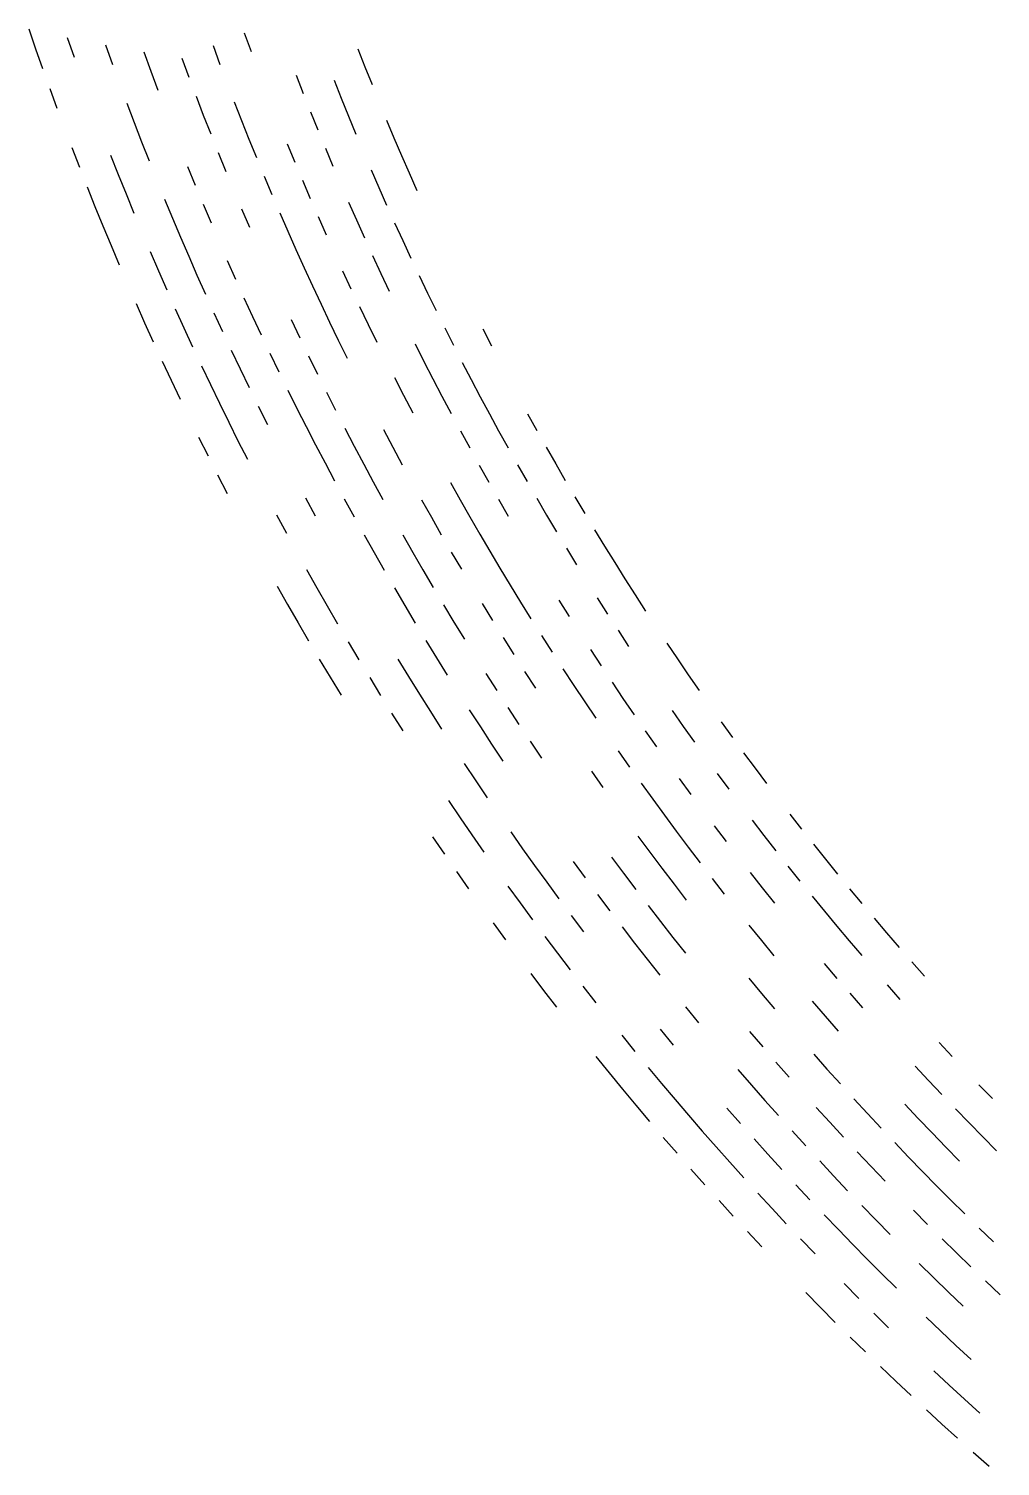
# Model space of a CAD drawing. Header units: metres. Extents: x -298 to 300, y -298 to 299.
# Drawn here: x -282.6 to -196.1, y -223.6 to -95.7 of the extents above; entities that cross this region are included whole.
import ezdxf

# ---------------------------------------------------------------- set-up
doc = ezdxf.new("R2010")
doc.units = ezdxf.units.M

msp = doc.modelspace()

# ---------------------------------------------------------------- linework, layer by layer
for p, q in [((-282.55423, -95.74836, -692.8203), (-281.94412, -97.52088, -692.8203)), ((-279.12115, -96.53333, -692.8203), (-278.50626, -98.28416, -692.8203)), ((-263.38852, -96.12199, -692.8203), (-262.77652, -97.7739, -692.8203)), ((-281.94412, -97.52088, -692.8203), (-281.32294, -99.28956, -692.8203)), ((-275.72275, -97.18464, -692.8203), (-275.10385, -98.91407, -692.8203)), ((-272.32663, -97.79893, -692.8203), (-271.70392, -99.506996, -692.8203)), ((-268.93292, -98.37653, -692.8203), (-268.3067, -100.06324, -692.8203)), ((-266.16113, -97.24821, -692.8203), (-265.54202, -98.91752, -692.8203)), ((-253.26369, -97.54377, -692.8203), (-252.64302, -99.13203, -692.8203)), ((-271.70392, -99.506996, -692.8203), (-271.07053, -101.2111, -692.8203)), ((-252.64302, -99.13203, -692.8203), (-252.01234, -100.71632, -692.8203)), ((-258.76978, -99.88984, -692.8203), (-258.13422, -101.51264, -692.8203)), ((-255.38905, -100.3213, -692.8203), (-254.75087, -101.9228, -692.8203)), ((-280.69064, -101.05427, -692.8203), (-280.04727, -102.81495, -692.8203)), ((-267.66986, -101.74598, -692.8203), (-267.0225, -103.42466, -692.8203)), ((-264.27243, -102.2443, -692.8203), (-263.62198, -103.90162, -692.8203)), ((-254.75087, -101.9228, -692.8203), (-254.10268, -103.52027, -692.8203)), ((-273.83353, -102.36103, -692.8203), (-273.18216, -104.07844, -692.8203)), ((-267.0225, -103.42466, -692.8203), (-266.36456, -105.09925, -692.8203)), ((-257.4885, -103.131355, -692.8203), (-256.83264, -104.74601, -692.8203)), ((-254.10268, -103.52027, -692.8203), (-253.44441, -105.113594, -692.8203)), ((-273.18216, -104.07844, -692.8203), (-272.52002, -105.791725, -692.8203)), ((-263.62198, -103.90162, -692.8203), (-262.96115, -105.554756, -692.8203)), ((-250.72127, -103.87281, -692.8203), (-250.0609, -105.44489, -692.8203)), ((-272.52002, -105.791725, -692.8203), (-271.84714, -107.50077, -692.8203)), ((-262.96115, -105.554756, -692.8203), (-262.28995, -107.20374, -692.8203)), ((-259.56174, -105.97382, -692.8203), (-258.888, -107.60142, -692.8203)), ((-250.0609, -105.44489, -692.8203), (-249.39067, -107.012764, -692.8203)), ((-278.72745, -106.32398, -692.8203), (-278.05103, -108.07215, -692.8203)), ((-275.2676, -106.97813, -692.8203), (-274.58722, -108.704414, -692.8203)), ((-265.69617, -106.7696, -692.8203), (-265.01727, -108.43574, -692.8203)), ((-256.16666, -106.35648, -692.8203), (-255.49059, -107.962715, -692.8203)), ((-249.39067, -107.012764, -692.8203), (-248.71059, -108.57636, -692.8203)), ((-268.43027, -107.98655, -692.8203), (-267.74368, -109.66981, -692.8203)), ((-252.098, -108.28767, -692.8203), (-251.40987, -109.86826, -692.8203)), ((-248.71059, -108.57636, -692.8203), (-248.02074, -110.13566, -692.8203)), ((-277.36368, -109.81605, -692.8203), (-276.66537, -111.55558, -692.8203)), ((-274.58722, -108.704414, -692.8203), (-273.896, -110.4264, -692.8203)), ((-261.60843, -108.84846, -692.8203), (-260.91656, -110.48884, -692.8203)), ((-258.20404, -109.22474, -692.8203), (-257.5099, -110.8437, -692.8203)), ((-251.40987, -109.86826, -692.8203), (-250.71187, -111.444496, -692.8203)), ((-273.896, -110.4264, -692.8203), (-273.19394, -112.14396, -692.8203)), ((-270.4692, -110.90598, -692.8203), (-269.76425, -112.602, -692.8203)), ((-254.10823, -111.16224, -692.8203), (-253.402, -112.75538, -692.8203)), ((-276.66537, -111.55558, -692.8203), (-275.95615, -113.29066, -692.8203)), ((-267.04657, -111.34873, -692.8203), (-266.3389, -113.02323, -692.8203)), ((-263.6282, -111.75498, -692.8203), (-262.91806, -113.40797, -692.8203)), ((-260.21445, -112.124794, -692.8203), (-259.50204, -113.756325, -692.8203)), ((-256.8056, -112.45823, -692.8203), (-256.0912, -114.068306, -692.8203)), ((-275.95615, -113.29066, -692.8203), (-275.23602, -115.02122, -692.8203)), ((-269.76425, -112.602, -692.8203), (-269.04868, -114.293526, -692.8203)), ((-259.50204, -113.756325, -692.8203), (-258.77942, -115.38331, -692.8203)), ((-253.402, -112.75538, -692.8203), (-252.6858, -114.34406, -692.8203)), ((-250.00392, -113.016304, -692.8203), (-249.28618, -114.583595, -692.8203)), ((-275.23602, -115.02122, -692.8203), (-274.50507, -116.74723, -692.8203)), ((-269.04868, -114.293526, -692.8203), (-268.32248, -115.98051, -692.8203)), ((-249.28618, -114.583595, -692.8203), (-248.55858, -116.14634, -692.8203)), ((-271.75763, -115.56565, -692.8203), (-271.02338, -117.26963, -692.8203)), ((-268.32248, -115.98051, -692.8203), (-267.5857, -117.66291, -692.8203)), ((-258.77942, -115.38331, -692.8203), (-258.0466, -117.005684, -692.8203)), ((-251.95964, -115.92817, -692.8203), (-251.22353, -117.50767, -692.8203)), ((-271.02338, -117.26963, -692.8203), (-270.27847, -118.96894, -692.8203)), ((-264.8921, -116.35865, -692.8203), (-264.15305, -118.01945, -692.8203)), ((-258.0466, -117.005684, -692.8203), (-257.30362, -118.62345, -692.8203)), ((-254.63213, -117.27479, -692.8203), (-253.88753, -118.87107, -692.8203)), ((-251.22353, -117.50767, -692.8203), (-250.47755, -119.08253, -692.8203)), ((-267.5857, -117.66291, -692.8203), (-266.83838, -119.34058, -692.8203)), ((-257.30362, -118.62345, -692.8203), (-256.55048, -120.23649, -692.8203)), ((-247.82118, -117.704475, -692.8203), (-247.07402, -119.25788, -692.8203)), ((-263.40353, -119.675545, -692.8203), (-262.64368, -121.32691, -692.8203)), ((-247.07402, -119.25788, -692.8203), (-246.31715, -120.80659, -692.8203)), ((-273.01074, -120.18522, -692.8203), (-272.2474, -121.89707, -692.8203)), ((-269.5229, -120.66352, -692.8203), (-268.75668, -122.35334, -692.8203)), ((-266.08054, -121.01356, -692.8203), (-265.31223, -122.68168, -692.8203)), ((-262.64368, -121.32691, -692.8203), (-261.87344, -122.97343, -692.8203)), ((-256.55048, -120.23649, -692.8203), (-255.78725, -121.844734, -692.8203)), ((-253.13289, -120.46262, -692.8203), (-252.3683, -122.049385, -692.8203)), ((-272.2474, -121.89707, -692.8203), (-271.47333, -123.60407, -692.8203)), ((-268.75668, -122.35334, -692.8203), (-267.9799, -124.038246, -692.8203)), ((-259.21246, -121.60395, -692.8203), (-258.44058, -123.22889, -692.8203)), ((-255.78725, -121.844734, -692.8203), (-255.01393, -123.44813, -692.8203)), ((-252.3683, -122.049385, -692.8203), (-251.59377, -123.631294, -692.8203)), ((-245.55055, -122.3505, -692.8203), (-244.77425, -123.889534, -692.8203)), ((-242.1523, -122.44715, -692.8203), (-241.37547, -123.96482, -692.8203)), ((-255.01393, -123.44813, -692.8203), (-254.23055, -125.04664, -692.8203)), ((-248.18047, -123.77839, -692.8203), (-247.39516, -125.3339, -692.8203)), ((-264.53342, -124.34495, -692.8203), (-263.7442, -126.00327, -692.8203)), ((-261.0929, -124.61506, -692.8203), (-260.30206, -126.25175, -692.8203)), ((-257.6585, -124.848946, -692.8203), (-256.86627, -126.464, -692.8203)), ((-270.68857, -125.30619, -692.8203), (-269.89313, -127.0033, -692.8203)), ((-267.19254, -125.71827, -692.8203), (-266.39462, -127.39326, -692.8203)), ((-263.7442, -126.00327, -692.8203), (-262.9446, -127.65656, -692.8203)), ((-247.39516, -125.3339, -692.8203), (-246.60011, -126.88444, -692.8203)), ((-243.98833, -125.42365, -692.8203), (-243.19276, -126.95277, -692.8203)), ((-269.89313, -127.0033, -692.8203), (-269.08704, -128.69539, -692.8203)), ((-266.39462, -127.39326, -692.8203), (-265.58624, -129.06319, -692.8203)), ((-250.015, -126.78028, -692.8203), (-249.21083, -128.34727, -692.8203)), ((-246.60011, -126.88444, -692.8203), (-245.79533, -128.42995, -692.8203)), ((-243.19276, -126.95277, -692.8203), (-242.38768, -128.47685, -692.8203)), ((-265.58624, -129.06319, -692.8203), (-264.76736, -130.72798, -692.8203)), ((-259.50098, -127.88343, -692.8203), (-258.68967, -129.51003, -692.8203)), ((-256.06393, -128.07408, -692.8203), (-255.25148, -129.67903, -692.8203)), ((-249.21083, -128.34727, -692.8203), (-248.3968, -129.90913, -692.8203)), ((-245.79533, -128.42995, -692.8203), (-244.98088, -129.97035, -692.8203)), ((-242.38768, -128.47685, -692.8203), (-241.57301, -129.9958, -692.8203)), ((-262.13464, -129.30482, -692.8203), (-261.31433, -130.94795, -692.8203)), ((-258.68967, -129.51003, -692.8203), (-257.86813, -131.13142, -692.8203)), ((-241.57301, -129.9958, -692.8203), (-240.7488, -131.50963, -692.8203)), ((-238.17345, -129.98561, -692.8203), (-237.34941, -131.47804, -692.8203)), ((-264.76736, -130.72798, -692.8203), (-263.93808, -132.38762, -692.8203)), ((-257.86813, -131.13142, -692.8203), (-257.03647, -132.74767, -692.8203)), ((-254.42897, -131.27888, -692.8203), (-253.59648, -132.87349, -692.8203)), ((-250.99718, -131.3903, -692.8203), (-250.16402, -132.96333, -692.8203)), ((-244.15678, -131.5056, -692.8203), (-243.32307, -133.0356, -692.8203)), ((-240.7488, -131.50963, -692.8203), (-239.91512, -133.0182, -692.8203)), ((-267.44308, -132.0641, -692.8203), (-266.6053, -133.74062, -692.8203)), ((-263.93808, -132.38762, -692.8203), (-263.0984, -134.04195, -692.8203)), ((-257.03647, -132.74767, -692.8203), (-256.19464, -134.35863, -692.8203)), ((-253.59648, -132.87349, -692.8203), (-252.75392, -134.46278, -692.8203)), ((-250.16402, -132.96333, -692.8203), (-249.32103, -134.53108, -692.8203)), ((-236.516, -132.96529, -692.8203), (-235.6733, -134.44722, -692.8203)), ((-265.75696, -135.41182, -692.8203), (-264.8982, -137.07765, -692.8203)), ((-256.19464, -134.35863, -692.8203), (-255.34279, -135.96425, -692.8203)), ((-252.75392, -134.46278, -692.8203), (-251.90147, -136.04677, -692.8203)), ((-242.47975, -134.56032, -692.8203), (-241.62688, -136.07973, -692.8203)), ((-239.07204, -134.5215, -692.8203), (-238.21947, -136.01949, -692.8203)), ((-235.6733, -134.44722, -692.8203), (-234.82127, -135.92378, -692.8203)), ((-251.90147, -136.04677, -692.8203), (-251.03908, -137.62535, -692.8203)), ((-245.04323, -136.10442, -692.8203), (-244.18062, -137.63988, -692.8203)), ((-257.93048, -137.46767, -692.8203), (-257.059, -139.08412, -692.8203)), ((-254.48079, -137.56447, -692.8203), (-253.60881, -139.1592, -692.8203)), ((-247.60555, -137.65047, -692.8203), (-246.73317, -139.20198, -692.8203)), ((-244.18062, -137.63988, -692.8203), (-243.30836, -139.16988, -692.8203)), ((-240.76448, -137.5937, -692.8203), (-239.89262, -139.10219, -692.8203)), ((-237.35753, -137.51204, -692.8203), (-236.48625, -138.99913, -692.8203)), ((-233.96004, -137.39497, -692.8203), (-233.08955, -138.86073, -692.8203)), ((-260.5172, -138.97282, -692.8203), (-259.63626, -140.60548, -692.8203)), ((-246.73317, -139.20198, -692.8203), (-245.85109, -140.748, -692.8203)), ((-243.30836, -139.16988, -692.8203), (-242.42653, -140.69435, -692.8203)), ((-236.48625, -138.99913, -692.8203), (-235.60567, -140.4807, -692.8203)), ((-232.20992, -140.32094, -692.8203), (-231.32112, -141.77559, -692.8203)), ((-252.72682, -140.74843, -692.8203), (-251.83488, -142.33208, -692.8203)), ((-249.28462, -140.76607, -692.8203), (-248.39262, -142.32802, -692.8203)), ((-242.42653, -140.69435, -692.8203), (-241.53517, -142.21321, -692.8203)), ((-231.32112, -141.77559, -692.8203), (-230.42317, -143.22462, -692.8203)), ((-251.83488, -142.33208, -692.8203), (-250.933, -143.91005, -692.8203)), ((-248.39262, -142.32802, -692.8203), (-247.49086, -143.88438, -692.8203)), ((-244.9593, -142.28838, -692.8203), (-244.05785, -143.82314, -692.8203)), ((-241.53517, -142.21321, -692.8203), (-240.6343, -143.72646, -692.8203)), ((-234.71577, -141.95668, -692.8203), (-233.81667, -143.42708, -692.8203)), ((-257.84366, -143.85399, -692.8203), (-256.9321, -145.46971, -692.8203)), ((-247.49086, -143.88438, -692.8203), (-246.57936, -145.43501, -692.8203)), ((-240.6343, -143.72646, -692.8203), (-239.72389, -145.23396, -692.8203)), ((-230.42317, -143.22462, -692.8203), (-229.51619, -144.66795, -692.8203)), ((-260.4483, -145.32384, -692.8203), (-259.52737, -146.95601, -692.8203)), ((-256.9321, -145.46971, -692.8203), (-256.0104, -147.07965, -692.8203)), ((-250.02126, -145.48233, -692.8203), (-249.09966, -147.04881, -692.8203)), ((-239.72389, -145.23396, -692.8203), (-238.8041, -146.73573, -692.8203)), ((-229.51619, -144.66795, -692.8203), (-228.60017, -146.10555, -692.8203)), ((-259.52737, -146.95601, -692.8203), (-258.59625, -148.58237, -692.8203)), ((-245.6581, -146.97987, -692.8203), (-244.72719, -148.51889, -692.8203)), ((-242.22615, -146.87547, -692.8203), (-241.29597, -148.39291, -692.8203)), ((-238.8041, -146.73573, -692.8203), (-237.8749, -148.23166, -692.8203)), ((-235.39223, -146.56075, -692.8203), (-234.46419, -148.03523, -692.8203)), ((-231.9908, -146.35065, -692.8203), (-231.06416, -147.80376, -692.8203)), ((-228.60017, -146.10555, -692.8203), (-227.67513, -147.53734, -692.8203)), ((-256.0104, -147.07965, -692.8203), (-255.07866, -148.68378, -692.8203)), ((-249.09966, -147.04881, -692.8203), (-248.16823, -148.60947, -692.8203)), ((-258.59625, -148.58237, -692.8203), (-257.65494, -150.2028, -692.8203)), ((-244.72719, -148.51889, -692.8203), (-243.78664, -150.05202, -692.8203)), ((-230.12843, -149.25099, -692.8203), (-229.18361, -150.6923, -692.8203)), ((-254.13686, -150.28197, -692.8203), (-253.18501, -151.8742, -692.8203)), ((-247.22707, -150.16423, -692.8203), (-246.27611, -151.71304, -692.8203)), ((-240.35631, -149.90446, -692.8203), (-239.40715, -151.41008, -692.8203)), ((-236.9363, -149.7217, -692.8203), (-235.98836, -151.20581, -692.8203)), ((-225.79823, -150.38332, -692.8203), (-224.84639, -151.79736, -692.8203)), ((-256.70343, -151.81729, -692.8203), (-255.74184, -153.42575, -692.8203)), ((-249.72566, -151.8115, -692.8203), (-248.76433, -153.37595, -692.8203)), ((-246.27611, -151.71304, -692.8203), (-245.31544, -153.25581, -692.8203)), ((-232.5804, -150.9665, -692.8203), (-231.62477, -152.4232, -692.8203)), ((-224.84639, -151.79736, -692.8203), (-223.8857, -153.2054, -692.8203)), ((-255.74184, -153.42575, -692.8203), (-254.77019, -155.02812, -692.8203)), ((-248.76433, -153.37595, -692.8203), (-247.7932, -154.93433, -692.8203)), ((-241.87679, -153.10036, -692.8203), (-240.90755, -154.61543, -692.8203)), ((-238.44856, -152.90968, -692.8203), (-237.4806, -154.40321, -692.8203)), ((-235.03114, -152.68393, -692.8203), (-234.06465, -154.15598, -692.8203)), ((-223.8857, -153.2054, -692.8203), (-222.91621, -154.60736, -692.8203)), ((-252.22322, -153.46043, -692.8203), (-251.25148, -155.04054, -692.8203)), ((-234.06465, -154.15598, -692.8203), (-233.08894, -155.62192, -692.8203)), ((-230.65999, -153.87384, -692.8203), (-229.68617, -155.31837, -692.8203)), ((-247.7932, -154.93433, -692.8203), (-246.8123, -156.48657, -692.8203)), ((-233.08894, -155.62192, -692.8203), (-232.10408, -157.08165, -692.8203)), ((-229.68617, -155.31837, -692.8203), (-228.70326, -156.75674, -692.8203)), ((-250.26982, -156.61452, -692.8203), (-249.27834, -158.18228, -692.8203)), ((-246.8123, -156.48657, -692.8203), (-245.82167, -158.03258, -692.8203)), ((-243.36525, -156.32306, -692.8203), (-242.37575, -157.84743, -692.8203)), ((-239.92879, -156.12437, -692.8203), (-238.94063, -157.62712, -692.8203)), ((-225.31447, -156.39722, -692.8203), (-224.3249, -157.80804, -692.8203)), ((-242.37575, -157.84743, -692.8203), (-241.37666, -159.36551, -692.8203)), ((-227.71138, -158.18889, -692.8203), (-226.71053, -159.61478, -692.8203)), ((-224.3249, -157.80804, -692.8203), (-223.32649, -159.21265, -692.8203)), ((-220.95094, -157.3928, -692.8203), (-219.95525, -158.7762, -692.8203)), ((-241.37666, -159.36551, -692.8203), (-240.36812, -160.87726, -692.8203)), ((-237.94301, -159.12363, -692.8203), (-236.93605, -160.6138, -692.8203)), ((-230.10695, -159.98242, -692.8203), (-229.09477, -161.42331, -692.8203)), ((-218.95088, -160.15329, -692.8203), (-217.93788, -161.52402, -692.8203)), ((-243.81142, -161.10574, -692.8203), (-242.79189, -162.63278, -692.8203)), ((-232.5012, -161.77779, -692.8203), (-231.4777, -163.23369, -692.8203)), ((-221.30336, -162.00284, -692.8203), (-220.2787, -163.3883, -692.8203)), ((-217.93788, -161.52402, -692.8203), (-216.9163, -162.88837, -692.8203)), ((-242.79189, -162.63278, -692.8203), (-241.76277, -164.15335, -692.8203)), ((-228.07356, -162.8578, -692.8203), (-227.04338, -164.28584, -692.8203)), ((-224.68202, -162.44748, -692.8203), (-223.6545, -163.85419, -692.8203)), ((-245.21455, -164.38991, -692.8203), (-244.17433, -165.92569, -692.8203)), ((-227.04338, -164.28584, -692.8203), (-226.00429, -165.70734, -692.8203)), ((-244.17433, -165.92569, -692.8203), (-243.12453, -167.45486, -692.8203)), ((-226.00429, -165.70734, -692.8203), (-224.95625, -167.12228, -692.8203)), ((-218.20341, -166.13977, -692.8203), (-217.15285, -167.50566, -692.8203)), ((-214.84755, -165.5976, -692.8203), (-213.80049, -166.94237, -692.8203)), ((-243.12453, -167.45486, -692.8203), (-242.06514, -168.9774, -692.8203)), ((-239.67604, -167.17491, -692.8203), (-238.61845, -168.6758, -692.8203)), ((-224.95625, -167.12228, -692.8203), (-223.89937, -168.5306, -692.8203)), ((-221.57307, -166.64806, -692.8203), (-220.51924, -168.03511, -692.8203)), ((-246.63866, -167.62029, -692.8203), (-245.57808, -169.16505, -692.8203)), ((-238.61845, -168.6758, -692.8203), (-237.55153, -170.16997, -692.8203)), ((-228.35268, -167.5623, -692.8203), (-227.29292, -168.99196, -692.8203)), ((-223.89937, -168.5306, -692.8203), (-222.83366, -169.93224, -692.8203)), ((-217.15285, -167.50566, -692.8203), (-216.09377, -168.86488, -692.8203)), ((-212.74501, -168.28055, -692.8203), (-211.68114, -169.61205, -692.8203)), ((-234.11928, -169.81178, -692.8203), (-233.0453, -171.27765, -692.8203)), ((-230.69966, -169.41908, -692.8203), (-229.62825, -170.86343, -692.8203)), ((-227.29292, -168.99196, -692.8203), (-226.22426, -170.41492, -692.8203)), ((-211.68114, -169.61205, -692.8203), (-210.60896, -170.93681, -692.8203)), ((-244.50783, -170.70308, -692.8203), (-243.4279, -172.23434, -692.8203)), ((-237.55153, -170.16997, -692.8203), (-236.47517, -171.6574, -692.8203)), ((-229.62825, -170.86343, -692.8203), (-228.54774, -172.30103, -692.8203)), ((-226.22426, -170.41492, -692.8203), (-225.14668, -171.83112, -692.8203)), ((-218.38557, -170.78917, -692.8203), (-217.30586, -172.15607, -692.8203)), ((-215.02614, -170.21744, -692.8203), (-213.95006, -171.56322, -692.8203)), ((-239.91777, -172.00232, -692.8203), (-238.82991, -173.50458, -692.8203)), ((-236.47517, -171.6574, -692.8203), (-235.38957, -173.138, -692.8203)), ((-225.14668, -171.83112, -692.8203), (-224.06023, -173.24051, -692.8203)), ((-221.75917, -171.32712, -692.8203), (-220.67598, -172.71521, -692.8203)), ((-217.30586, -172.15607, -692.8203), (-216.21754, -173.51616, -692.8203)), ((-209.52846, -172.2548, -692.8203), (-208.43974, -173.56598, -692.8203)), ((-238.82991, -173.50458, -692.8203), (-237.73262, -174.99995, -692.8203)), ((-231.96214, -172.73671, -692.8203), (-230.86986, -174.18892, -692.8203)), ((-227.45827, -173.7318, -692.8203), (-226.35985, -175.15565, -692.8203)), ((-212.86555, -172.9022, -692.8203), (-211.77269, -174.23434, -692.8203)), ((-234.2947, -174.61176, -692.8203), (-233.19057, -176.0786, -692.8203)), ((-226.35985, -175.15565, -692.8203), (-225.25252, -176.57257, -692.8203)), ((-211.77269, -174.23434, -692.8203), (-210.67146, -175.55957, -692.8203)), ((-207.34279, -174.87027, -692.8203), (-206.23769, -176.16762, -692.8203)), ((-241.2394, -175.27634, -692.8203), (-240.13084, -176.78693, -692.8203)), ((-229.76845, -175.63423, -692.8203), (-228.65804, -177.07257, -692.8203)), ((-218.48357, -175.47083, -692.8203), (-217.3744, -176.83821, -692.8203)), ((-210.67146, -175.55957, -692.8203), (-209.56197, -176.87784, -692.8203)), ((-206.23769, -176.16762, -692.8203), (-205.12447, -177.458, -692.8203)), ((-236.62599, -176.48839, -692.8203), (-235.51003, -177.96983, -692.8203)), ((-228.65804, -177.07257, -692.8203), (-227.53862, -178.5039, -692.8203)), ((-225.25252, -176.57257, -692.8203), (-224.13628, -177.98251, -692.8203)), ((-217.3744, -176.83821, -692.8203), (-216.25673, -178.1986, -692.8203)), ((-209.56197, -176.87784, -692.8203), (-208.44423, -178.1891, -692.8203)), ((-235.51003, -177.96983, -692.8203), (-234.38481, -179.44421, -692.8203)), ((-227.53862, -178.5039, -692.8203), (-226.41023, -179.92816, -692.8203)), ((-211.77968, -178.88713, -692.8203), (-210.64925, -180.21227, -692.8203)), ((-204.00319, -178.74133, -692.8203), (-202.87389, -180.01758, -692.8203)), ((-237.88545, -179.78703, -692.8203), (-236.74867, -181.27641, -692.8203)), ((-218.49654, -180.1833, -692.8203), (-217.3578, -181.55064, -692.8203)), ((-236.74867, -181.27641, -692.8203), (-235.60255, -182.7586, -692.8203)), ((-233.25038, -180.9115, -692.8203), (-232.1067, -182.37158, -692.8203)), ((-217.3578, -181.55064, -692.8203), (-216.21053, -182.91081, -692.8203)), ((-209.51051, -181.53029, -692.8203), (-208.36357, -182.8411, -692.8203)), ((-206.18416, -180.79037, -692.8203), (-205.04192, -182.08028, -692.8203)), ((-224.12672, -182.7552, -692.8203), (-222.97173, -184.15788, -692.8203)), ((-212.85274, -182.23715, -692.8203), (-211.70125, -183.56895, -692.8203)), ((-211.70125, -183.56895, -692.8203), (-210.54146, -184.8935, -692.8203)), ((-229.79207, -185.27007, -692.8203), (-228.62114, -186.7083, -692.8203)), ((-226.37459, -184.73099, -692.8203), (-225.2071, -186.14777, -692.8203)), ((-218.42372, -184.92522, -692.8203), (-217.25526, -186.29198, -692.8203)), ((-201.56697, -185.90652, -692.8203), (-200.39275, -187.16728, -692.8203)), ((-232.10878, -187.16151, -692.8203), (-230.9258, -188.61438, -692.8203)), ((-216.0782, -187.65137, -692.8203), (-214.89268, -189.00333, -692.8203)), ((-212.71782, -186.94757, -692.8203), (-211.53676, -188.2784, -692.8203)), ((-230.9258, -188.61438, -692.8203), (-229.73378, -190.05978, -692.8203)), ((-227.44121, -188.13913, -692.8203), (-226.25233, -189.56253, -692.8203)), ((-219.45424, -188.32195, -692.8203), (-218.26442, -189.6951, -692.8203)), ((-211.53676, -188.2784, -692.8203), (-210.34743, -189.60179, -692.8203)), ((-203.69417, -188.01138, -692.8203), (-202.50667, -189.28545, -692.8203)), ((-229.73378, -190.05978, -692.8203), (-228.53273, -191.49763, -692.8203)), ((-226.25233, -189.56253, -692.8203), (-225.05452, -190.97841, -692.8203)), ((-218.26442, -189.6951, -692.8203), (-217.066, -191.06075, -692.8203)), ((-202.50667, -189.28545, -692.8203), (-201.31123, -190.55202, -692.8203)), ((-198.02068, -189.6665, -692.8203), (-196.82292, -190.90485, -692.8203)), ((-228.53273, -191.49763, -692.8203), (-227.32265, -192.92792, -692.8203)), ((-225.05452, -190.97841, -692.8203), (-223.84789, -192.38672, -692.8203)), ((-220.44911, -191.74051, -692.8203), (-219.23778, -193.11984, -692.8203)), ((-217.066, -191.06075, -692.8203), (-215.85902, -192.41882, -692.8203)), ((-212.49626, -191.68471, -692.8203), (-211.28548, -193.01404, -692.8203)), ((-209.1498, -190.91765, -692.8203), (-207.9439, -192.22597, -692.8203)), ((-204.61903, -191.40523, -692.8203), (-203.41023, -192.68503, -692.8203)), ((-223.84789, -192.38672, -692.8203), (-222.63243, -193.7874, -692.8203)), ((-211.28548, -193.01404, -692.8203), (-210.06639, -194.33571, -692.8203)), ((-207.9439, -192.22597, -692.8203), (-206.72981, -193.52664, -692.8203)), ((-203.41023, -192.68503, -692.8203), (-202.19337, -193.9572, -692.8203)), ((-200.10783, -191.81105, -692.8203), (-198.89656, -193.06245, -692.8203)), ((-222.63243, -193.7874, -692.8203), (-221.40822, -195.1804, -692.8203)), ((-214.64357, -193.76929, -692.8203), (-213.41963, -195.11205, -692.8203)), ((-202.19337, -193.9572, -692.8203), (-200.96858, -195.22168, -692.8203)), ((-198.89656, -193.06245, -692.8203), (-197.67747, -194.30624, -692.8203)), ((-197.67747, -194.30624, -692.8203), (-196.4506, -195.54231, -692.8203)), ((-226.10359, -194.35054, -692.8203), (-224.87569, -195.76546, -692.8203)), ((-221.40822, -195.1804, -692.8203), (-220.17531, -196.56569, -692.8203)), ((-218.01784, -194.49153, -692.8203), (-216.78929, -195.85551, -692.8203)), ((-205.50764, -194.81967, -692.8203), (-204.27736, -196.10498, -692.8203)), ((-200.96858, -195.22168, -692.8203), (-199.73592, -196.47844, -692.8203)), ((-220.17531, -196.56569, -692.8203), (-218.93367, -197.94318, -692.8203)), ((-216.78929, -195.85551, -692.8203), (-215.55223, -197.21172, -692.8203)), ((-212.18733, -196.4471, -692.8203), (-210.94667, -197.77437, -692.8203)), ((-208.83904, -195.64969, -692.8203), (-207.60347, -196.95592, -692.8203)), ((-204.27736, -196.10498, -692.8203), (-203.03902, -197.3825, -692.8203)), ((-223.63887, -197.17264, -692.8203), (-222.39326, -198.57199, -692.8203)), ((-210.94667, -197.77437, -692.8203), (-209.69771, -199.09378, -692.8203)), ((-207.60347, -196.95592, -692.8203), (-206.35973, -198.25435, -692.8203)), ((-203.03902, -197.3825, -692.8203), (-201.79274, -198.65222, -692.8203)), ((-217.68346, -199.31282, -692.8203), (-216.4247, -200.67456, -692.8203)), ((-214.30669, -198.56012, -692.8203), (-213.05269, -199.90065, -692.8203)), ((-201.79274, -198.65222, -692.8203), (-200.53847, -199.91406, -692.8203)), ((-221.13893, -199.96349, -692.8203), (-219.87587, -201.34705, -692.8203)), ((-216.4247, -200.67456, -692.8203), (-215.15736, -202.02837, -692.8203)), ((-208.4405, -200.40532, -692.8203), (-207.17506, -201.70894, -692.8203)), ((-200.53847, -199.91406, -692.8203), (-199.27632, -201.168, -692.8203)), ((-211.79033, -201.23328, -692.8203), (-210.51964, -202.55792, -692.8203)), ((-207.17506, -201.70894, -692.8203), (-205.9015, -203.00455, -692.8203)), ((-203.84792, -200.82759, -692.8203), (-202.57997, -202.1023, -692.8203)), ((-218.6042, -202.72264, -692.8203), (-217.32387, -204.0902, -692.8203)), ((-210.51964, -202.55792, -692.8203), (-209.24068, -203.87454, -692.8203)), ((-198.00636, -202.41397, -692.8203), (-196.72859, -203.6519, -692.8203)), ((-213.8816, -203.37416, -692.8203), (-212.5974, -204.71191, -692.8203)), ((-209.24068, -203.87454, -692.8203), (-207.95345, -205.18309, -692.8203)), ((-201.30403, -203.369, -692.8203), (-200.02019, -204.62767, -692.8203)), ((-207.95345, -205.18309, -692.8203), (-206.65804, -206.48352, -692.8203)), ((-203.3301, -205.57161, -692.8203), (-202.03236, -206.84294, -692.8203)), ((-200.02019, -204.62767, -692.8203), (-198.72847, -205.87822, -692.8203)), ((-206.65804, -206.48352, -692.8203), (-205.3545, -207.77574, -692.8203)), ((-202.03236, -206.84294, -692.8203), (-200.7267, -208.1061, -692.8203)), ((-197.42894, -207.12064, -692.8203), (-196.12163, -208.35483, -692.8203)), ((-213.43178, -208.14412, -692.8203), (-212.11757, -209.47903, -692.8203)), ((-210.00398, -207.363, -692.8203), (-208.69484, -208.67628, -692.8203)), ((-200.7267, -208.1061, -692.8203), (-199.4131, -209.36101, -692.8203)), ((-212.11757, -209.47903, -692.8203), (-210.795, -210.80562, -692.8203)), ((-207.37749, -209.98126, -692.8203), (-206.05196, -211.27795, -692.8203)), ((-202.72328, -210.33551, -692.8203), (-201.39565, -211.60292, -692.8203)), ((-209.46413, -212.12387, -692.8203), (-208.12502, -213.43373, -692.8203)), ((-201.39565, -211.60292, -692.8203), (-200.0601, -212.86195, -692.8203)), ((-200.0601, -212.86195, -692.8203), (-198.71669, -214.11253, -692.8203)), ((-206.77773, -214.73512, -692.8203), (-205.42229, -216.02802, -692.8203)), ((-205.42229, -216.02802, -692.8203), (-204.05873, -217.31235, -692.8203)), ((-202.02705, -215.1176, -692.8203), (-200.66942, -216.38051, -692.8203)), ((-200.66942, -216.38051, -692.8203), (-199.30391, -217.63486, -692.8203)), ((-202.68721, -218.58809, -692.8203), (-201.3077, -219.85515, -692.8203)), ((-199.30391, -217.63486, -692.8203), (-197.93056, -218.88057, -692.8203)), ((-201.3077, -219.85515, -692.8203), (-199.92024, -221.11351, -692.8203)), ((-198.52492, -222.36313, -692.8203), (-197.12181, -223.60394, -692.8203))]:
    msp.add_line(p, q)

doc.saveas('drawing.dxf')
